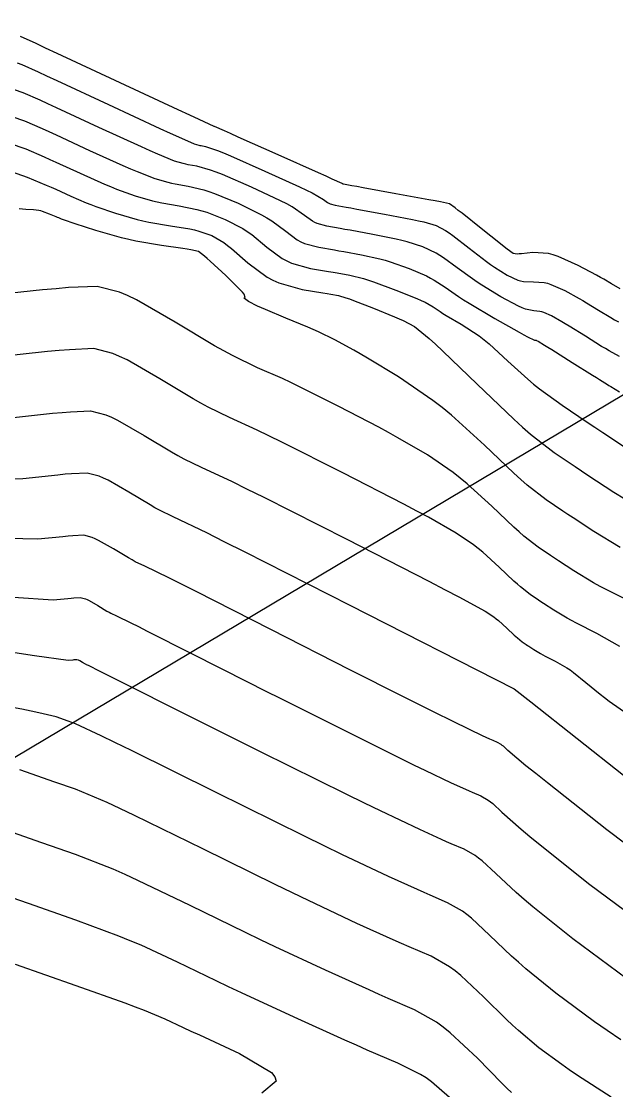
# Model space of a CAD drawing. Header units: metres. Extents: x 837117 to 838479, y 1189012 to 1191015.
# Drawn here: x 837797.54 to 837824.67, y 1190161.67 to 1190210.43 of the extents above; entities that cross this region are included whole.
import ezdxf

# ---------------------------------------------------------------- set-up
doc = ezdxf.new("R2010")
doc.units = ezdxf.units.M
doc.header["$LTSCALE"] = 0.3
for name, color, linetype in [('CORREDORVIA', 70, 'Continuous'), ('COTAS 10', 1, 'Continuous'), ('COTAS INT', 252, 'Continuous')]:
    doc.layers.add(name, color=color, linetype=linetype)

msp = doc.modelspace()

# ---------------------------------------------------------------- linework, layer by layer
at = {"layer": 'CORREDORVIA'}
msp.add_lwpolyline([(837910.676, 1191000.965), (838157.033, 1190996.193), (838237.174, 1190821.339), (838237.001, 1190602.875), (838240.031, 1190437.198), (838223.537, 1190366.272), (838212.196, 1190288.92), (838221.396, 1189997.878), (837954.545, 1189509.173), (837751.159, 1189231.384), (837593.191, 1189234.399), (837744.487, 1189686.609), (837750.277, 1189933.973), (837723.624, 1190051.525), (837726.092, 1190134.48), (837885.383, 1190229.429), (837983.184, 1190344.12), (837817.554, 1190502.187), (837798.033, 1190660.17), (837963.574, 1190795.982)], close=True, dxfattribs=at)
at = {"layer": 'COTAS 10'}
for points in [[(837796.978, 1190204.878), (837797.742, 1190204.618), (837798.579, 1190204.256), (837798.841, 1190204.14), (837799.116, 1190204.016), (837800.22, 1190203.509), (837801.329, 1190203.014), (837801.607, 1190202.898), (837801.874, 1190202.79), (837802.733, 1190202.478), (837803.514, 1190202.254), (837803.731, 1190202.202), (837803.949, 1190202.155), (837804.735, 1190202.021), (837805.535, 1190201.863), (837805.761, 1190201.8), (837805.988, 1190201.729), (837806.822, 1190201.406), (837807.629, 1190200.983), (837807.838, 1190200.849), (837808.042, 1190200.709), (837808.728, 1190200.143), (837809.427, 1190199.621), (837809.639, 1190199.509), (837809.858, 1190199.411), (837810.716, 1190199.172), (837811.545, 1190199.035), (837811.746, 1190199.001), (837811.935, 1190198.969), (837812.515, 1190198.867), (837813.14, 1190198.706), (837813.357, 1190198.637), (837813.594, 1190198.557), (837814.612, 1190198.18), (837815.569, 1190197.79), (837815.768, 1190197.703), (837815.939, 1190197.624), (837816.317, 1190197.412), (837816.629, 1190197.198), (837816.758, 1190197.117), (837816.905, 1190197.027), (837817.589, 1190196.626), (837818.405, 1190196.087), (837818.635, 1190195.91), (837818.867, 1190195.722), (837819.722, 1190194.944), (837820.628, 1190194.116), (837820.892, 1190193.895), (837821.162, 1190193.679), (837822.187, 1190192.93), (837823.335, 1190192.157), (837823.682, 1190191.925), (837824.042, 1190191.685), (837825.449, 1190190.754)], [(837796.912, 1190192.342), (837798.962, 1190192.56), (837799.4, 1190192.601), (837799.781, 1190192.632), (837800.687, 1190192.674), (837801.391, 1190192.492), (837801.645, 1190192.383), (837801.924, 1190192.249), (837803.144, 1190191.55), (837804.385, 1190190.803), (837804.677, 1190190.638), (837804.947, 1190190.491), (837805.737, 1190190.112), (837807.147, 1190189.448), (837807.807, 1190189.122), (837808.585, 1190188.733), (837812.371, 1190186.816), (837816.108, 1190184.902), (837816.855, 1190184.516), (837817.478, 1190184.192), (837818.687, 1190183.542), (837819.077, 1190183.275), (837819.184, 1190183.193), (837819.289, 1190183.107), (837819.665, 1190182.766), (837819.997, 1190182.448), (837820.076, 1190182.378), (837820.149, 1190182.314), (837820.363, 1190182.146), (837820.553, 1190182.018), (837820.611, 1190181.979), (837820.671, 1190181.939), (837820.904, 1190181.785), (837821.204, 1190181.605), (837821.306, 1190181.55), (837821.416, 1190181.491), (837821.879, 1190181.26), (837822.407, 1190180.959), (837822.557, 1190180.857), (837822.71, 1190180.747), (837823.277, 1190180.284), (837823.922, 1190179.749), (837824.125, 1190179.595), (837824.338, 1190179.437), (837825.191, 1190178.842)], [(837824.863, 1190163.988), (837824.241, 1190164.41), (837823.659, 1190164.813), (837821.902, 1190166.111), (837820.533, 1190167.231), (837820.196, 1190167.523), (837819.878, 1190167.806), (837818.884, 1190168.76), (837818.059, 1190169.535), (837817.847, 1190169.705), (837817.643, 1190169.855), (837816.97, 1190170.239), (837816.175, 1190170.579), (837815.895, 1190170.702), (837815.59, 1190170.839), (837814.269, 1190171.436), (837812.154, 1190172.441), (837811.347, 1190172.833), (837810.444, 1190173.275), (837806.385, 1190175.285), (837802.556, 1190177.182), (837801.798, 1190177.554), (837801.172, 1190177.859), (837800.002, 1190178.403), (837799.676, 1190178.517), (837799.118, 1190178.712), (837798.336, 1190178.904), (837797.978, 1190178.979), (837797.557, 1190179.062), (837795.523, 1190179.44)]]:
    msp.add_lwpolyline(points, dxfattribs=at)
at = {"layer": 'COTAS INT'}
for points in [[(837824.83, 1190198.244), (837824.446, 1190198.464), (837824.086, 1190198.673), (837823.933, 1190198.758), (837823.756, 1190198.856), (837822.925, 1190199.307), (837822.011, 1190199.717), (837821.782, 1190199.789), (837821.563, 1190199.843), (837820.858, 1190199.887), (837820.331, 1190199.835), (837820.225, 1190199.828), (837820.136, 1190199.825), (837819.956, 1190199.842), (837819.691, 1190200.042), (837819.548, 1190200.154), (837819.375, 1190200.291), (837818.5, 1190200.988), (837817.626, 1190201.683), (837817.455, 1190201.817), (837817.313, 1190201.927), (837817.056, 1190202.114), (837816.645, 1190202.198), (837816.407, 1190202.244), (837816.116, 1190202.298), (837814.615, 1190202.574), (837813.121, 1190202.846), (837812.834, 1190202.898), (837812.602, 1190202.94), (837812.221, 1190203.009), (837812.199, 1190203.015), (837812.193, 1190203.018), (837812.188, 1190203.021), (837812.17, 1190203.034), (837811.712, 1190203.245), (837811.429, 1190203.372), (837811.079, 1190203.529), (837809.251, 1190204.346), (837807.424, 1190205.16), (837807.075, 1190205.315), (837806.793, 1190205.44), (837806.342, 1190205.639), (837806.333, 1190205.641), (837806.331, 1190205.641), (837806.328, 1190205.642), (837806.32, 1190205.644), (837805.642, 1190205.959), (837805.217, 1190206.156), (837804.69, 1190206.402), (837799.168, 1190208.972), (837798.637, 1190209.219), (837798.208, 1190209.419), (837797.504, 1190209.745)], [(837797.341, 1190208.539), (837797.563, 1190208.463), (837798.3, 1190208.128), (837798.688, 1190207.949), (837799.155, 1190207.733), (837801.504, 1190206.641), (837803.85, 1190205.555), (837804.315, 1190205.342), (837804.7, 1190205.167), (837805.423, 1190204.853), (837805.625, 1190204.795), (837805.681, 1190204.781), (837805.737, 1190204.769), (837805.94, 1190204.735), (837806.479, 1190204.546), (837806.746, 1190204.436), (837807.065, 1190204.302), (837808.644, 1190203.611), (837810.217, 1190202.893), (837810.532, 1190202.741), (837810.795, 1190202.611), (837811.309, 1190202.311), (837811.497, 1190202.171), (837811.554, 1190202.141), (837811.613, 1190202.114), (837811.844, 1190202.05), (837812.338, 1190201.964), (837812.562, 1190201.924), (837812.825, 1190201.877), (837814.09, 1190201.647), (837815.372, 1190201.4), (837815.645, 1190201.342), (837815.882, 1190201.288), (837816.445, 1190201.13), (837816.877, 1190200.893), (837817.033, 1190200.789), (837817.205, 1190200.668), (837817.954, 1190200.094), (837818.737, 1190199.49), (837818.929, 1190199.35), (837819.11, 1190199.222), (837819.678, 1190198.858), (837820.166, 1190198.637), (837820.297, 1190198.6), (837820.426, 1190198.572), (837820.88, 1190198.557), (837821.369, 1190198.527), (837821.521, 1190198.49), (837821.68, 1190198.44), (837822.315, 1190198.155), (837822.965, 1190197.796), (837823.134, 1190197.699), (837823.297, 1190197.604), (837823.848, 1190197.269), (837824.411, 1190196.93), (837824.582, 1190196.831), (837824.76, 1190196.73)], [(837824.8, 1190195.148), (837824.328, 1190195.414), (837824.167, 1190195.51), (837823.992, 1190195.615), (837823.25, 1190196.075), (837822.509, 1190196.534), (837822.335, 1190196.64), (837822.174, 1190196.736), (837821.705, 1190197.003), (837821.35, 1190197.162), (837821.261, 1190197.19), (837821.176, 1190197.211), (837820.902, 1190197.228), (837820.521, 1190197.309), (837820.368, 1190197.371), (837820.195, 1190197.449), (837819.401, 1190197.873), (837818.53, 1190198.401), (837818.31, 1190198.545), (837818.098, 1190198.689), (837817.409, 1190199.2), (837816.783, 1190199.653), (837816.611, 1190199.76), (837816.441, 1190199.859), (837815.834, 1190200.147), (837815.12, 1190200.378), (837814.882, 1190200.44), (837814.628, 1190200.502), (837813.565, 1190200.72), (837812.528, 1190200.907), (837812.29, 1190200.95), (837812.074, 1190200.988), (837811.468, 1190201.091), (837811.028, 1190201.213), (837810.916, 1190201.264), (837810.807, 1190201.321), (837810.449, 1190201.588), (837809.877, 1190201.977), (837809.634, 1190202.111), (837809.354, 1190202.256), (837808.036, 1190202.876), (837806.706, 1190203.445), (837806.418, 1190203.558), (837806.164, 1190203.651), (837805.539, 1190203.83), (837805.141, 1190203.898), (837805.031, 1190203.922), (837804.921, 1190203.948), (837804.526, 1190204.061), (837803.758, 1190204.375), (837803.412, 1190204.527), (837803.009, 1190204.708), (837801.076, 1190205.597), (837799.142, 1190206.494), (837798.739, 1190206.68), (837798.393, 1190206.838), (837797.623, 1190207.182), (837797.22, 1190207.319)], [(837797.099, 1190206.098), (837797.682, 1190205.9), (837798.486, 1190205.547), (837798.79, 1190205.41), (837799.129, 1190205.255), (837800.648, 1190204.553), (837802.169, 1190203.861), (837802.51, 1190203.712), (837802.816, 1190203.583), (837803.63, 1190203.27), (837804.218, 1190203.101), (837804.381, 1190203.062), (837804.545, 1190203.026), (837805.137, 1190202.925), (837805.85, 1190202.757), (837806.089, 1190202.679), (837806.347, 1190202.587), (837807.429, 1190202.141), (837808.491, 1190201.619), (837808.736, 1190201.48), (837808.96, 1190201.343), (837809.589, 1190200.866), (837810.117, 1190200.471), (837810.277, 1190200.386), (837810.443, 1190200.312), (837811.092, 1190200.131), (837811.809, 1190200.011), (837812.018, 1190199.975), (837812.232, 1190199.938), (837813.04, 1190199.794), (837813.884, 1190199.604), (837814.12, 1190199.539), (837814.357, 1190199.468), (837815.223, 1190199.163), (837816.005, 1190198.824), (837816.19, 1190198.731), (837816.361, 1190198.638), (837816.863, 1190198.306), (837817.46, 1190197.888), (837817.691, 1190197.741), (837817.95, 1190197.581), (837819.123, 1190196.888), (837820.225, 1190196.261), (837820.44, 1190196.142), (837820.616, 1190196.047), (837820.924, 1190195.899), (837820.982, 1190195.895), (837821, 1190195.891), (837821.019, 1190195.885), (837821.095, 1190195.851), (837821.383, 1190195.676), (837821.536, 1190195.58), (837821.721, 1190195.465), (837822.652, 1190194.88), (837823.574, 1190194.301), (837823.752, 1190194.189), (837823.897, 1190194.099), (837824.143, 1190193.946), (837824.261, 1190193.876), (837824.325, 1190193.836), (837824.403, 1190193.789), (837824.8, 1190193.546)], [(837796.857, 1190203.658), (837797.801, 1190203.337), (837798.672, 1190202.966), (837798.892, 1190202.87), (837799.103, 1190202.777), (837799.792, 1190202.465), (837800.488, 1190202.167), (837800.705, 1190202.083), (837800.932, 1190201.998), (837801.837, 1190201.687), (837802.811, 1190201.407), (837803.082, 1190201.342), (837803.352, 1190201.283), (837804.334, 1190201.116), (837805.221, 1190200.968), (837805.432, 1190200.921), (837805.629, 1190200.872), (837806.215, 1190200.671), (837806.766, 1190200.346), (837806.941, 1190200.219), (837807.125, 1190200.075), (837807.868, 1190199.42), (837808.737, 1190198.771), (837809, 1190198.632), (837809.273, 1190198.51), (837810.34, 1190198.213), (837811.281, 1190198.059), (837811.475, 1190198.027), (837811.639, 1190198), (837811.989, 1190197.94), (837812.333, 1190197.833), (837812.492, 1190197.776), (837812.68, 1190197.707), (837813.59, 1190197.357), (837814.542, 1190196.968), (837814.756, 1190196.874), (837814.949, 1190196.786), (837815.464, 1190196.518), (837816.129, 1190195.974), (837816.416, 1190195.712), (837816.747, 1190195.402), (837818.316, 1190193.883), (837819.985, 1190192.291), (837820.38, 1190191.935), (837820.746, 1190191.617), (837821.823, 1190190.773), (837822.779, 1190190.129), (837823.068, 1190189.936), (837823.368, 1190189.736), (837824.54, 1190188.96), (837826.046, 1190188.058)], [(837824.835, 1190186.445), (837823.631, 1190187.166), (837822.694, 1190187.787), (837822.454, 1190187.946), (837822.222, 1190188.101), (837821.458, 1190188.617), (837820.596, 1190189.291), (837820.304, 1190189.546), (837819.988, 1190189.83), (837818.653, 1190191.104), (837817.146, 1190192.474), (837816.722, 1190192.819), (837816.295, 1190193.15), (837814.727, 1190194.222), (837813.317, 1190195.074), (837812.99, 1190195.266), (837812.69, 1190195.44), (837811.834, 1190195.909), (837811.078, 1190196.272), (837810.841, 1190196.379), (837810.592, 1190196.488), (837809.592, 1190196.907), (837808.675, 1190197.288), (837808.478, 1190197.375), (837808.305, 1190197.453), (837807.888, 1190197.667), (837807.711, 1190197.792), (837807.69, 1190197.814), (837807.68, 1190197.831), (837807.746, 1190197.848), (837807.697, 1190197.989), (837807.615, 1190198.085), (837807.503, 1190198.205), (837806.854, 1190198.842), (837806.15, 1190199.495), (837806.005, 1190199.624), (837805.88, 1190199.732), (837805.608, 1190199.936), (837805.27, 1190200.014), (837805.104, 1190200.043), (837804.906, 1190200.074), (837803.932, 1190200.211), (837802.756, 1190200.411), (837802.432, 1190200.482), (837802.107, 1190200.56), (837800.94, 1190200.895), (837799.99, 1190201.206), (837799.802, 1190201.268), (837799.648, 1190201.32), (837799.364, 1190201.421), (837799.239, 1190201.475), (837799.185, 1190201.498), (837799.123, 1190201.525), (837798.828, 1190201.649), (837798.503, 1190201.768), (837798.421, 1190201.791), (837798.342, 1190201.81), (837798.09, 1190201.844), (837797.738, 1190201.863), (837797.597, 1190201.873), (837797.437, 1190201.885)], [(837825.655, 1190183.791), (837824.261, 1190184.489), (837823.931, 1190184.664), (837823.625, 1190184.832), (837822.722, 1190185.372), (837822.019, 1190185.838), (837821.839, 1190185.957), (837821.666, 1190186.073), (837821.093, 1190186.46), (837820.447, 1190186.965), (837820.228, 1190187.156), (837819.991, 1190187.37), (837818.99, 1190188.324), (837817.861, 1190189.352), (837817.543, 1190189.61), (837817.222, 1190189.858), (837816.047, 1190190.662), (837814.704, 1190191.447), (837814.278, 1190191.683), (837813.829, 1190191.927), (837812.013, 1190192.878), (837810.247, 1190193.759), (837809.83, 1190193.96), (837809.443, 1190194.142), (837808.307, 1190194.642), (837807.163, 1190195.191), (837806.772, 1190195.403), (837806.349, 1190195.642), (837804.552, 1190196.723), (837802.785, 1190197.735), (837802.381, 1190197.93), (837802.014, 1190198.088), (837800.995, 1190198.351), (837799.683, 1190198.291), (837799.131, 1190198.245), (837798.497, 1190198.187), (837795.528, 1190197.87)], [(837824.826, 1190181.923), (837823.767, 1190182.525), (837822.838, 1190182.99), (837822.618, 1190183.107), (837822.415, 1190183.218), (837821.813, 1190183.579), (837821.345, 1190183.888), (837821.225, 1190183.968), (837821.11, 1190184.045), (837820.728, 1190184.303), (837820.298, 1190184.64), (837820.152, 1190184.767), (837819.994, 1190184.909), (837819.327, 1190185.545), (837818.575, 1190186.229), (837818.363, 1190186.402), (837818.15, 1190186.567), (837817.367, 1190187.102), (837816.091, 1190187.819), (837815.567, 1190188.099), (837814.969, 1190188.414), (837812.192, 1190189.847), (837809.416, 1190191.246), (837808.818, 1190191.541), (837808.295, 1190191.795), (837807.022, 1190192.377), (837806.055, 1190192.841), (837805.724, 1190193.021), (837805.367, 1190193.222), (837803.848, 1190194.137), (837802.355, 1190194.992), (837802.013, 1190195.157), (837801.702, 1190195.29), (837800.841, 1190195.513), (837799.732, 1190195.462), (837799.265, 1190195.423), (837798.73, 1190195.373), (837796.22, 1190195.106)], [(837824.994, 1190176.047), (837820.765, 1190179.381), (837819.999, 1190179.986), (837819.997, 1190179.987), (837819.996, 1190179.988), (837819.994, 1190179.989), (837819.993, 1190179.989), (837819.99, 1190179.991), (837819.989, 1190179.991), (837819.981, 1190179.995), (837812.531, 1190183.795), (837807.747, 1190186.224), (837806.791, 1190186.705), (837805.995, 1190187.103), (837804.452, 1190187.847), (837803.839, 1190188.142), (837803.63, 1190188.256), (837803.403, 1190188.383), (837802.44, 1190188.963), (837801.493, 1190189.505), (837801.276, 1190189.61), (837801.079, 1190189.695), (837800.533, 1190189.836), (837799.83, 1190189.803), (837799.534, 1190189.779), (837799.195, 1190189.747), (837797.603, 1190189.578), (837795.296, 1190189.543)], [(837827.634, 1190170.99), (837824.221, 1190173.563), (837821.519, 1190175.703), (837820.985, 1190176.131), (837820.543, 1190176.487), (837819.72, 1190177.18), (837819.513, 1190177.374), (837819.46, 1190177.417), (837819.409, 1190177.454), (837819.24, 1190177.551), (837819.04, 1190177.636), (837818.97, 1190177.667), (837818.893, 1190177.701), (837818.562, 1190177.851), (837817.964, 1190178.136), (837817.719, 1190178.256), (837817.44, 1190178.393), (837816.146, 1190179.035), (837814.114, 1190180.057), (837813.369, 1190180.434), (837812.545, 1190180.851), (837808.915, 1190182.699), (837805.511, 1190184.428), (837804.831, 1190184.77), (837804.265, 1190185.053), (837803.167, 1190185.583), (837802.731, 1190185.792), (837802.582, 1190185.873), (837802.421, 1190185.964), (837801.736, 1190186.376), (837801.062, 1190186.762), (837800.908, 1190186.836), (837800.768, 1190186.897), (837800.379, 1190186.997), (837799.879, 1190186.974), (837799.669, 1190186.957), (837799.427, 1190186.934), (837798.295, 1190186.814), (837796.241, 1190186.86)], [(837797.187, 1190184.177), (837798.987, 1190184.049), (837799.659, 1190184.121), (837799.803, 1190184.134), (837799.928, 1190184.145), (837800.225, 1190184.158), (837800.456, 1190184.099), (837800.54, 1190184.063), (837800.631, 1190184.019), (837801.031, 1190183.79), (837801.439, 1190183.545), (837801.535, 1190183.49), (837801.623, 1190183.442), (837801.882, 1190183.318), (837802.535, 1190183.003), (837802.871, 1190182.835), (837803.276, 1190182.632), (837805.298, 1190181.604), (837807.872, 1190180.299), (837808.624, 1190179.92), (837809.393, 1190179.533), (837812.311, 1190178.074), (837814.893, 1190176.794), (837815.45, 1190176.521), (837815.938, 1190176.282), (837817.131, 1190175.713), (837817.792, 1190175.414), (837817.945, 1190175.345), (837818.085, 1190175.284), (837818.483, 1190175.113), (837818.82, 1190174.921), (837818.922, 1190174.846), (837819.028, 1190174.761), (837819.441, 1190174.373), (837820.322, 1190173.594), (837820.722, 1190173.262), (837821.191, 1190172.879), (837823.448, 1190171.079), (837826.62, 1190168.735)], [(837825.147, 1190166.769), (837822.675, 1190168.595), (837820.862, 1190170.055), (837820.459, 1190170.392), (837820.1, 1190170.7), (837819.163, 1190171.567), (837818.543, 1190172.148), (837818.385, 1190172.275), (837818.232, 1190172.388), (837817.726, 1190172.676), (837817.13, 1190172.931), (837816.92, 1190173.024), (837816.691, 1190173.126), (837815.7, 1190173.575), (837813.912, 1190174.428), (837813.18, 1190174.785), (837812.346, 1190175.195), (837808.476, 1190177.113), (837804.673, 1190179.01), (837803.88, 1190179.406), (837803.199, 1190179.746), (837801.682, 1190180.509), (837801.04, 1190180.835), (837800.911, 1190180.9), (837800.805, 1190180.953), (837800.597, 1190181.053), (837800.515, 1190181.093), (837800.487, 1190181.108), (837800.457, 1190181.125), (837800.327, 1190181.203), (837800.2, 1190181.276), (837800.171, 1190181.29), (837800.145, 1190181.301), (837800.072, 1190181.32), (837799.977, 1190181.316), (837799.937, 1190181.312), (837799.892, 1190181.308), (837799.678, 1190181.285), (837798.133, 1190181.494), (837797.248, 1190181.635)], [(837824.424, 1190161.368), (837822.886, 1190162.367), (837822.517, 1190162.617), (837822.172, 1190162.856), (837821.129, 1190163.627), (837820.204, 1190164.408), (837819.933, 1190164.653), (837819.657, 1190164.912), (837818.605, 1190165.954), (837817.574, 1190166.922), (837817.31, 1190167.134), (837817.055, 1190167.322), (837816.213, 1190167.801), (837815.22, 1190168.226), (837814.871, 1190168.381), (837814.489, 1190168.551), (837812.838, 1190169.298), (837810.627, 1190170.337), (837809.892, 1190170.692), (837809.103, 1190171.075), (837805.808, 1190172.701), (837802.702, 1190174.222), (837802.031, 1190174.539), (837801.444, 1190174.812), (837800.007, 1190175.419), (837799.071, 1190175.746), (837797.47, 1190176.304)], [(837819.875, 1190161.584), (837819.671, 1190161.784), (837819.435, 1190162.018), (837818.326, 1190163.147), (837817.089, 1190164.309), (837816.772, 1190164.563), (837816.467, 1190164.789), (837815.456, 1190165.364), (837814.265, 1190165.874), (837813.846, 1190166.059), (837813.387, 1190166.263), (837811.407, 1190167.16), (837809.101, 1190168.234), (837808.437, 1190168.551), (837807.762, 1190168.876), (837805.232, 1190170.118), (837802.848, 1190171.262), (837802.265, 1190171.525), (837801.716, 1190171.764), (837800.011, 1190172.435), (837798.465, 1190172.974), (837795.822, 1190173.897)], [(837817.059, 1190161.36), (837816.238, 1190162.073), (837815.987, 1190162.248), (837815.727, 1190162.413), (837814.7, 1190162.927), (837813.31, 1190163.522), (837812.821, 1190163.738), (837812.286, 1190163.976), (837809.976, 1190165.022), (837807.575, 1190166.131), (837806.982, 1190166.41), (837806.421, 1190166.676), (837804.655, 1190167.535), (837802.993, 1190168.302), (837802.498, 1190168.51), (837801.988, 1190168.717), (837800.016, 1190169.451), (837797.86, 1190170.203), (837794.174, 1190171.489)], [(837797.254, 1190167.432), (837800.02, 1190166.466), (837802.259, 1190165.67), (837802.732, 1190165.496), (837803.139, 1190165.342), (837804.078, 1190164.952), (837804.916, 1190164.552), (837805.26, 1190164.391), (837805.653, 1190164.209), (837807.476, 1190163.372), (837808.935, 1190162.499), (837809.098, 1190162.295), (837809.157, 1190162.107), (837808.5, 1190161.561)]]:
    msp.add_lwpolyline(points, dxfattribs=at)

doc.saveas('drawing.dxf')
